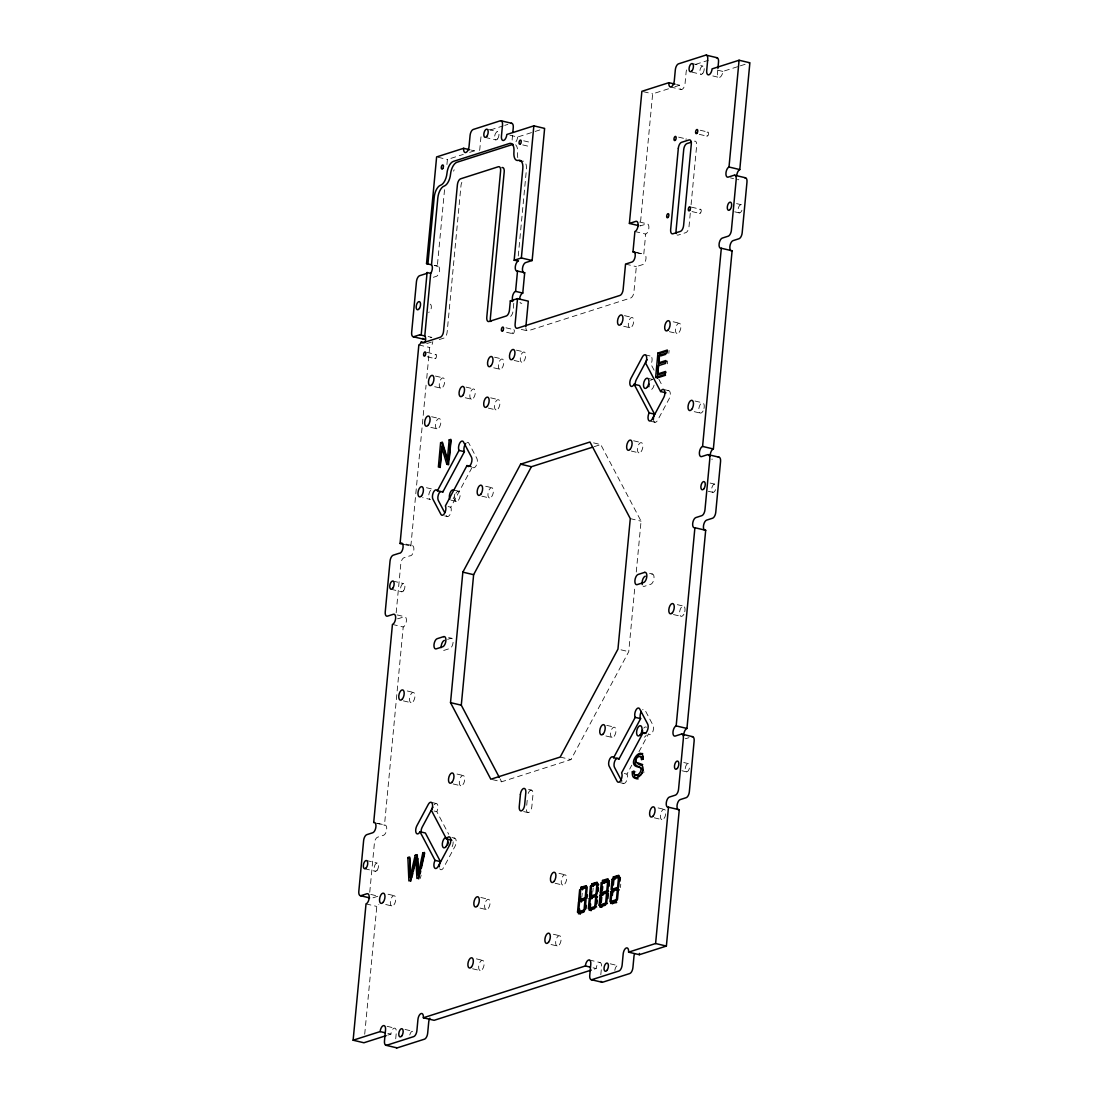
<?xml version="1.0" encoding="UTF-8"?>
<svg xmlns="http://www.w3.org/2000/svg" width="1103" height="1103" viewBox="0 0 1103 1103"><rect width="100%" height="100%" fill="white"/><g stroke="black" fill="none" stroke-linecap="round" stroke-linejoin="round"><path stroke-width="0.75" stroke-dasharray="5 3.75" d="M635.769 772.21L635.769 771.438M369.753 892.272L374.4 843.147A5.267 2.523 -76.7 0 1 377.571 837.205L383.513 835.302A5.267 2.523 -76.7 0 0 386.698 829.359A5.267 2.523 -76.7 0 0 384.478 825.141L403.215 626.973A5.267 2.523 -76.7 0 0 406.387 621.017A5.267 2.523 -76.7 0 0 404.167 616.811L398.224 618.7A5.267 2.523 -76.7 0 1 396.942 618.452M396.17 612.785L400.816 563.674A5.267 2.523 -76.7 0 1 403.988 557.732L409.93 555.829A5.267 2.523 -76.7 0 0 413.859 549.846A5.267 2.523 -76.7 0 0 410.854 546.068L403.16 544.248M364.707 1034.242L376.799 906.445A5.267 2.523 -76.7 0 0 378.839 904.35M410.854 546.068L426.075 385.154M426.723 378.301L429.632 347.486A5.267 2.523 -76.7 0 0 432.803 341.544M433.382 277.294L436.361 276.357A5.267 2.523 -76.7 0 0 439.532 270.4A5.267 2.523 -76.7 0 0 437.312 266.181L444.674 188.268M446.922 164.554L447.404 159.48L463.288 154.406M395.715 1038.792L396.308 1032.408A5.267 2.523 -76.7 0 0 394.088 1028.189A5.267 2.523 -76.7 0 0 390.917 1034.131L387.732 1035.138M512.523 135.559L512.219 138.757A5.267 2.523 -76.7 0 0 512.178 140.04M513.777 303.284L513.06 310.894A5.267 2.523 -76.7 0 1 509.876 316.837M518.245 256.034L526.407 169.628A10.52 5.06 -76.7 0 0 523.332 161.093M526.724 805.259L527.303 799.165M668.542 88.791L652.645 93.865L640.167 225.977L646.648 223.909A5.267 2.523 -76.7 0 1 648.867 228.128A5.267 2.523 -76.7 0 1 645.682 234.07L643.766 254.393A5.267 2.523 -76.7 0 1 645.986 258.612A5.267 2.523 -76.7 0 1 642.801 264.568L636.321 266.636L633.922 292.047A5.267 2.523 -76.7 0 1 630.737 297.989L528.116 330.79A5.267 2.523 -76.7 0 1 525.855 327.853M581.888 896.601L582.205 893.209M592.849 891.458L593.166 888.067M492.379 779.6L501.617 781.779L570.968 759.609L628.738 651.666L634.818 587.265M636.266 572.002L641.064 521.168L600.749 444.564L593.056 442.744M600.804 974.776L601.562 966.793A5.267 2.523 -76.7 0 0 599.343 962.574A5.267 2.523 -76.7 0 0 596.158 968.517L592.89 969.565M667.37 363.825L667.646 360.971M668.832 353.346L669.107 350.464M620.451 887.557L620.768 884.165M690.285 213.155L689.003 226.708A5.267 2.523 -76.7 0 1 685.818 232.65L678.262 235.063A5.267 2.523 -76.7 0 1 676.98 234.815M691.085 204.689L696.682 145.403A5.267 2.523 -76.7 0 0 694.463 141.184M717.763 69.958L717.46 73.143A5.267 2.523 -76.7 0 0 719.68 77.362A5.267 2.523 -76.7 0 0 722.865 71.419L738.748 66.345M420.367 878.388L421.112 875.203M643.752 772.803L644.028 771.838M446.288 515.597A5.267 2.523 -76.7 0 0 450.107 514.384A5.267 2.523 -76.7 0 0 450.782 507.201L472.374 466.845M622.974 783.185A5.267 2.523 -76.7 0 0 626.587 780.759A5.267 2.523 -76.7 0 0 626.987 774.141L631.785 765.179M638.982 751.722L648.578 733.785A5.267 2.523 -76.7 0 0 652.397 732.571A5.267 2.523 -76.7 0 0 653.086 725.388L645.103 710.235A5.267 2.523 -76.7 0 0 642.622 709.753M426.682 343.626L431.397 342.109M439.256 339.572L443.971 338.056A5.267 2.523 -76.7 0 0 447.142 332.1L460.985 185.621A5.267 2.523 -76.7 0 1 462.764 180.782M490.408 129.961L503.106 125.907M504.705 125.397L507.876 124.377M695.648 64.346L708.36 60.293M469.644 152.366L474.414 150.849A5.267 2.523 -76.7 0 0 474.373 152.131M509.917 135.214L517.624 137.034L533.507 131.96M535.093 131.45L544.62 128.403M674.884 86.751L679.655 85.234A5.267 2.523 -76.7 0 0 681.875 89.453A5.267 2.523 -76.7 0 0 685.06 83.511L686.107 72.329A5.267 2.523 -76.7 0 1 686.714 69.668M740.347 65.835L749.875 62.788M594.296 446.632L600.749 444.564M447.597 639.354L450.851 638.32A5.267 2.523 -76.7 0 1 453.071 642.539A5.267 2.523 -76.7 0 1 449.886 648.481L443.406 650.563A5.267 2.523 -76.7 0 1 441.627 649.681M688.961 737.659L685.983 738.61A5.267 2.523 -76.7 0 1 685.308 738.665M377.75 896.284L371.808 898.187A5.267 2.523 -76.7 0 1 371.132 898.228M434.872 265.409L438.001 266.14M428.143 336.539L431.273 337.284M692.188 63.547L702.956 66.097M718.246 70.33L722.865 71.419M712.841 75.955L719.004 77.417M691.857 72.122L701.094 74.301M676.58 84.504L679.655 85.234M670.417 86.958L681.199 89.508M643.407 91.687L652.645 93.865M700.226 130.237L707.919 132.07M699.288 134.345L706.995 136.165M678.621 137.144L686.314 138.964M730.476 177.886L733.55 178.617M488.477 129.52L497.715 131.698M523.691 140.812L529.84 142.259M522.753 144.92L530.446 146.74M485.072 137.365L495.854 139.916M736.57 203.6L741.188 204.689M734.708 211.817L739.327 212.907M471.326 150.118L474.414 150.849M691.388 207.116L700.626 209.308M691.995 211.583L699.688 213.403M438.167 157.288L447.404 159.48M639.63 222.034L647.323 223.868M634.901 231.52L645.682 234.07M636.748 252.532L644.442 254.352M636.059 252.573L643.766 254.393M625.539 264.086L636.321 266.636M673.188 321.773L679.351 323.22M434.237 265.465L437.312 266.181M624.491 315.637L632.198 317.457M669.314 331.672L677.021 333.492M623.705 326.267L629.868 327.729M645.131 354.794L650.522 356.076M521.264 329.383L527.427 330.845M506.001 327.798L512.164 329.259M506.622 332.279L512.771 333.726M648.729 378.508L652.769 379.46M516.466 350.175L524.159 351.995M664.695 389.717L668.735 390.669M694.987 401.023L702.694 402.843M514.136 360.433L521.843 362.253M494.53 357.193L502.223 359.013M418.85 344.936L429.632 347.486M694.201 411.653L700.364 413.115M493.744 367.809L499.893 369.271M426.682 352.312L435.919 354.49M427.288 356.779L434.996 358.599M650.935 421.332L654.975 422.284M435.451 376.068L443.144 377.888M466.031 387.125L473.738 388.945M490.683 397.838L498.377 399.658M434.665 386.698L440.828 388.159M465.245 397.756L471.408 399.217M633.618 440.786L641.312 442.606M488.353 408.096L496.06 409.93M631.288 451.044L638.982 452.878M431.604 416.727L439.311 418.547M710.153 483.045L714.772 484.134M708.291 491.262L712.91 492.352M430.818 427.357L436.981 428.805M630.282 518.617L641.064 521.168M485.678 486.258L491.841 487.705M481.818 496.157L489.511 497.977M453.236 489.87L458.627 491.152M426.461 487.719L432.624 489.18A5.267 2.523 -76.7 0 0 428.984 493.827A5.267 2.523 -76.7 0 0 430.308 499.438L422.601 497.618M450.92 500.142L456.311 501.41M448.08 506.553L450.782 507.201M444.674 515.887L447.363 516.535M649.584 573.367L652.452 574.043M677.325 604.651L683.474 606.112M406.028 544.096L412.191 545.558M673.45 614.55L681.158 616.37M392.889 581.047L403.657 583.597M391.027 589.25L401.795 591.801M621.03 649.846L628.738 651.666M397.149 614.936L404.856 616.756M392.434 624.422L403.215 626.973M448.659 637.589L451.527 638.279M606.719 725.347L614.412 727.167M605.933 735.977L612.096 737.424M407.255 690.974L413.418 692.436M683.736 762.518L688.355 763.621M403.395 700.874L411.088 702.694M681.875 770.735L686.493 771.824M560.186 757.058L570.968 759.609M624.298 773.506L626.987 774.141M619.541 782.523L623.581 783.475M658.105 807.906L664.268 809.368M654.244 817.806L661.938 819.626M528.585 789.445L531.453 790.12A5.267 2.523 -76.7 0 1 532.997 794.394L531.839 806.583A5.267 2.523 -76.7 0 1 529.013 812.373A5.267 2.523 -76.7 0 1 526.407 809.602M457.014 774.058L463.177 775.506M453.154 783.957L460.847 785.777M523.663 811.56L527.979 812.58M431.025 802.267L436.402 803.549M434.113 811.022L436.816 811.656L448.714 834.268M451.927 837.508L454.615 838.142M377.46 823.265L385.154 825.085M375.241 822.962L384.478 825.141M558.959 873.342L565.122 874.789M555.099 883.241L562.792 885.061M366.472 860.519L377.24 863.07M364.61 868.723L375.378 871.273M480.811 897.47L488.505 899.29M480.026 908.086L486.189 909.548M388.035 894.23L394.198 895.691M553.389 934.255L559.552 935.716M370.732 894.409L378.439 896.229M385.719 904.501L391.868 905.963M551.059 944.513L557.222 945.974M366.017 903.895L376.799 906.445M610.235 963.815L617.928 965.635M589.25 959.968L600.018 962.519M593.083 967.786L596.158 968.517M476.399 958.865L482.562 960.327M472.539 968.765L480.232 970.585M404.98 1029.43L412.674 1031.25M387.084 1026.314L394.777 1028.134M387.829 1033.401L390.917 1034.131M654.107 370.208L650.935 364.183A5.267 2.523 -76.7 0 0 651.942 357.91A5.267 2.523 -76.7 0 0 649.129 356.517M658.863 379.253L662.834 386.795M500.031 778.787L501.617 781.779M651.776 574.098A5.267 2.523 -76.7 0 1 653.996 578.317A5.267 2.523 -76.7 0 1 650.811 584.259L644.331 586.327A5.267 2.523 -76.7 0 1 643.049 586.079M528.199 793.457A5.267 2.523 -76.7 0 1 531.453 790.12M430.253 304.194A4.205 2.027 -76.7 0 1 431.176 308.468A4.205 2.027 -76.7 0 1 428.571 312.356M430.584 337.325A5.267 2.523 -76.7 0 1 431.88 337.573M479.598 150.463A5.267 2.523 -76.7 0 0 479.805 149.126L480.867 137.944A5.267 2.523 -76.7 0 1 481.087 136.593M517.624 137.034A5.267 2.523 -76.7 0 1 514.439 142.976M521.816 303.242A5.267 2.523 -76.7 0 1 520.037 302.36M738.817 179.72A5.267 2.523 -76.7 0 1 737.604 179.362M712.4 459.138A5.267 2.523 -76.7 0 1 711.725 459.193M685.763 139.143A2.109 1.006 -76.7 0 1 686.562 139.088M646.275 735.081A5.267 2.523 -76.7 0 1 644.221 737.176M643.766 728.132A5.267 2.523 -76.7 0 1 646.468 727.263M654.093 385.071A5.267 2.523 -76.7 0 1 649.35 388.794M650.673 380.618A5.267 2.523 -76.7 0 1 652.08 379.515M453.154 841.837A5.267 2.523 -76.7 0 1 450.658 848.676M683.888 614.219A5.267 2.523 -76.7 0 1 679.613 613.792A5.267 2.523 -76.7 0 1 683.033 606.098A5.267 2.523 -76.7 0 1 684.411 613.034M703.094 410.964A5.267 2.523 -76.7 0 1 698.819 410.537A5.267 2.523 -76.7 0 1 702.239 402.843A5.267 2.523 -76.7 0 1 703.631 409.778M454.133 169.738A2.109 1.006 -76.7 0 1 453.512 171.13M514.329 330.817A2.109 1.006 -76.7 0 1 512.867 333.74A2.109 1.006 -76.7 0 1 512.468 330.79A2.109 1.006 -76.7 0 1 514.274 330.362M409.764 1034.972A4.205 2.027 -76.7 0 1 413.542 1031.994M614.84 970.433A4.205 2.027 -76.7 0 1 616.811 965.994A4.205 2.027 -76.7 0 1 619.059 967.11M715.53 489.677A4.205 2.027 -76.7 0 1 712.29 491.966A4.205 2.027 -76.7 0 1 712.441 486.161A4.205 2.027 -76.7 0 1 715.64 484.879M689.416 768.102A4.205 2.027 -76.7 0 1 686.011 771.59A4.205 2.027 -76.7 0 1 686.176 765.33A4.205 2.027 -76.7 0 1 689.485 765.096M741.933 210.232A4.205 2.027 -76.7 0 1 738.458 212.162A4.205 2.027 -76.7 0 1 739.506 205.627A4.205 2.027 -76.7 0 1 742.443 207.074M454.781 494.144A5.267 2.523 -76.7 0 1 452.313 499.687M472.856 467.465A5.267 2.523 -76.7 0 0 476.468 465.039A5.267 2.523 -76.7 0 0 476.868 458.434L468.899 443.282A5.267 2.523 -76.7 0 0 466.417 442.799M653.569 420.436A5.267 2.523 -76.7 0 0 657.719 420.133L669.135 398.79A5.267 2.523 -76.7 0 0 670.155 392.516A5.267 2.523 -76.7 0 0 667.329 391.11M439.78 868.833A5.267 2.523 -76.7 0 0 443.599 867.62L455.029 846.263A5.267 2.523 -76.7 0 0 456.132 840.541A5.267 2.523 -76.7 0 0 453.94 838.197M434.306 804.707A5.267 2.523 -76.7 0 1 437.684 804.9A5.267 2.523 -76.7 0 1 436.816 811.656M517.776 157.605A10.52 5.06 -76.7 0 1 517.528 152.765A10.52 5.06 -76.7 0 0 515.652 144.824M707.836 135.71A2.109 1.006 -76.7 0 0 708.167 132.181A2.109 1.006 -76.7 0 0 706.375 134.456A2.109 1.006 -76.7 0 0 707.836 135.71M700.529 212.948A2.109 1.006 -76.7 0 0 700.86 209.418A2.109 1.006 -76.7 0 0 699.081 211.693A2.109 1.006 -76.7 0 0 700.529 212.948M564.901 883.889A5.267 2.523 -76.7 0 0 565.729 875.093A5.267 2.523 -76.7 0 0 561.262 880.787A5.267 2.523 -76.7 0 0 564.901 883.889M559.318 944.816A5.267 2.523 -76.7 0 0 560.145 936.006A5.267 2.523 -76.7 0 0 555.678 941.7A5.267 2.523 -76.7 0 0 559.318 944.816M488.284 908.389A5.267 2.523 -76.7 0 0 489.112 899.579A5.267 2.523 -76.7 0 0 484.644 905.287A5.267 2.523 -76.7 0 0 488.284 908.389M482.328 969.427A5.267 2.523 -76.7 0 0 483.155 960.616A5.267 2.523 -76.7 0 0 478.688 966.311A5.267 2.523 -76.7 0 0 482.328 969.427M679.117 332.32A5.267 2.523 -76.7 0 0 679.944 323.524A5.267 2.523 -76.7 0 0 675.477 329.218A5.267 2.523 -76.7 0 0 679.117 332.32M473.504 398.045A5.267 2.523 -76.7 0 0 474.331 389.249A5.267 2.523 -76.7 0 0 469.864 394.943A5.267 2.523 -76.7 0 0 473.504 398.045M458.407 500.252A5.267 2.523 -76.7 0 0 459.234 491.455A5.267 2.523 -76.7 0 0 454.767 497.15A5.267 2.523 -76.7 0 0 458.407 500.252M664.034 818.467A5.267 2.523 -76.7 0 0 664.861 809.657A5.267 2.523 -76.7 0 0 660.394 815.351A5.267 2.523 -76.7 0 0 664.034 818.467M523.939 361.095A5.267 2.523 -76.7 0 0 524.766 352.298A5.267 2.523 -76.7 0 0 520.299 357.992A5.267 2.523 -76.7 0 0 523.939 361.095M393.978 904.791A5.267 2.523 -76.7 0 0 394.805 895.994A5.267 2.523 -76.7 0 0 390.338 901.689A5.267 2.523 -76.7 0 0 393.978 904.791M631.964 326.557A5.267 2.523 -76.7 0 0 632.791 317.761A5.267 2.523 -76.7 0 0 628.324 323.455A5.267 2.523 -76.7 0 0 631.964 326.557M413.184 701.536A5.267 2.523 -76.7 0 0 414.011 692.739A5.267 2.523 -76.7 0 0 409.544 698.433A5.267 2.523 -76.7 0 0 413.184 701.536M439.077 427.647A5.267 2.523 -76.7 0 0 439.904 418.85A5.267 2.523 -76.7 0 0 435.437 424.545A5.267 2.523 -76.7 0 0 439.077 427.647M442.923 387.001A5.267 2.523 -76.7 0 0 443.751 378.191A5.267 2.523 -76.7 0 0 439.284 383.885A5.267 2.523 -76.7 0 0 442.923 387.001M498.156 408.758A5.267 2.523 -76.7 0 0 498.983 399.962A5.267 2.523 -76.7 0 0 494.516 405.656A5.267 2.523 -76.7 0 0 498.156 408.758M501.989 368.112A5.267 2.523 -76.7 0 0 502.83 359.302A5.267 2.523 -76.7 0 0 498.363 365.01A5.267 2.523 -76.7 0 0 501.989 368.112M435.823 358.13A2.109 1.006 -76.7 0 0 436.168 354.614A2.109 1.006 -76.7 0 0 434.375 356.889A2.109 1.006 -76.7 0 0 435.823 358.13M462.957 784.619A5.267 2.523 -76.7 0 0 463.784 775.809A5.267 2.523 -76.7 0 0 459.317 781.503A5.267 2.523 -76.7 0 0 462.957 784.619M491.607 496.805A5.267 2.523 -76.7 0 0 492.434 488.009A5.267 2.523 -76.7 0 0 487.967 493.703A5.267 2.523 -76.7 0 0 491.607 496.805M614.192 736.266A5.267 2.523 -76.7 0 0 615.019 727.47A5.267 2.523 -76.7 0 0 610.552 733.164A5.267 2.523 -76.7 0 0 614.192 736.266M641.091 451.706A5.267 2.523 -76.7 0 0 641.918 442.91A5.267 2.523 -76.7 0 0 637.451 448.604A5.267 2.523 -76.7 0 0 641.091 451.706M702.776 73.377A4.205 2.027 -76.7 0 0 703.438 66.332A4.205 2.027 -76.7 0 0 699.867 70.882A4.205 2.027 -76.7 0 0 702.776 73.377M497.536 138.978A4.205 2.027 -76.7 0 0 498.198 131.946A4.205 2.027 -76.7 0 0 494.627 136.496A4.205 2.027 -76.7 0 0 497.536 138.978M403.477 590.877A4.205 2.027 -76.7 0 0 404.139 583.832A4.205 2.027 -76.7 0 0 400.568 588.382A4.205 2.027 -76.7 0 0 403.477 590.877M377.061 870.35A4.205 2.027 -76.7 0 0 377.722 863.304A4.205 2.027 -76.7 0 0 374.151 867.868A4.205 2.027 -76.7 0 0 377.061 870.35"/><path stroke-width="1.5" d="M411.888 877.685L411.888 876.458M632.336 771.797C631.178 785.557 647.103 773.589 642.07 765.496C635.356 764.531 631.84 756.189 640.94 756.493L641.505 759.705L643.173 758.947C643.352 743.546 625.801 764.31 637.493 766.847C647.268 767.633 633.425 782.565 633.977 771.011L632.336 771.797L634.128 772.224L634.721 777.174L636.017 778.69L638.127 778.897M642.677 770.666C642.58 765.537 631.964 767.647 635.907 759.967M447.432 459.041L449.183 439.918L450.989 440.331L449.238 459.468L447.432 459.041L442.372 442.165L440.607 442.744L438.374 467.107L440.028 466.569L441.779 447.418L443.571 447.846L448.631 464.749L446.839 464.322L441.779 447.418M440.18 467.534L442.413 443.172L440.607 442.744M386.147 1035.648L363.907 1042.762L353.125 1040.212L366.017 903.895A5.267 2.523 -76.7 0 0 369.188 897.952A5.267 2.523 -76.7 0 0 366.968 893.733L361.039 895.636A5.267 2.523 -76.7 0 1 358.806 891.417L363.618 840.596A5.267 2.523 -76.7 0 1 366.803 834.654L372.731 832.751A5.267 2.523 -76.7 0 0 375.916 826.809A5.267 2.523 -76.7 0 0 373.696 822.59L392.434 624.422A5.267 2.523 -76.7 0 0 395.619 618.466A5.267 2.523 -76.7 0 0 393.399 614.261L387.456 616.15A5.267 2.523 -76.7 0 1 385.237 611.931L390.035 561.124A5.267 2.523 -76.7 0 1 393.219 555.181L399.162 553.279A5.267 2.523 -76.7 0 0 403.078 547.295A5.267 2.523 -76.7 0 0 400.072 543.517L418.85 344.936A5.267 2.523 -76.7 0 0 421.318 341.93L423.717 342.495M512.84 300.623A5.267 2.523 -76.7 0 1 512.798 295.273A5.267 2.523 -76.7 0 1 515.584 291.371L517.514 271.048A5.267 2.523 -76.7 0 1 515.294 266.829A5.267 2.523 -76.7 0 1 518.465 260.887L514.163 260.267L522.808 168.787A10.52 5.06 -76.7 0 0 518.369 160.349A10.52 5.06 -76.7 0 1 513.929 151.911A10.52 5.06 -76.7 0 0 509.489 143.473L453.319 161.424A10.52 5.06 -76.7 0 0 446.963 173.323A10.52 5.06 -76.7 0 1 440.593 185.207A10.52 5.06 -76.7 0 0 434.237 197.092L427.909 263.975A5.267 2.523 -76.7 0 0 426.53 263.645L436.623 156.929L463.632 148.298L469.781 149.746M424.779 335.96L421.181 335.105L427.095 272.538L430.694 273.392L424.779 335.96A5.267 2.523 -76.7 0 1 424.917 342.771M430.694 273.392A5.267 2.523 -76.7 0 0 431.507 264.817L437.822 197.947A10.52 5.06 -76.7 0 1 444.192 186.062A10.52 5.06 -76.7 0 0 450.548 174.164A10.52 5.06 -76.7 0 1 456.918 162.279L513.088 144.328M450.52 702.639L462.846 572.14L520.616 464.184L589.967 442.013L630.282 518.617L617.956 649.115L560.186 757.058L490.835 779.228L450.52 702.639L461.288 705.189L499.245 777.284M512.826 132.374L513.267 127.576A5.267 2.523 -76.7 0 0 511.047 123.357M461.288 705.189L473.628 574.691L531.398 466.734L592.683 447.142M525.897 326.571L528.296 301.16L517.514 298.623L510.331 300.912L509.462 310.04A5.267 2.523 -76.7 0 1 506.277 315.996L489.001 321.511A5.267 2.523 -76.7 0 1 486.781 317.292L500.61 170.951A5.267 2.523 -76.7 0 0 498.391 166.732L460.585 178.824A5.267 2.523 -76.7 0 0 457.4 184.766L443.558 331.258A5.267 2.523 -76.7 0 1 440.373 337.201L423.083 342.785A5.267 2.523 -76.7 0 1 421.318 341.93M517.514 298.623L515.115 324.02A5.267 2.523 -76.7 0 0 517.335 328.239L619.955 295.439A5.267 2.523 -76.7 0 0 623.14 289.496L625.539 264.086L632.019 262.018A5.267 2.523 -76.7 0 0 635.204 256.061A5.267 2.523 -76.7 0 0 632.984 251.856L634.901 231.52A5.267 2.523 -76.7 0 0 638.086 225.577A5.267 2.523 -76.7 0 0 635.866 221.358L629.386 223.426L641.877 91.315L668.873 82.684L675.036 84.145M514.163 260.267L521.361 257.964L533.852 125.852L544.62 128.403L532.142 260.515L525.648 262.583A5.267 2.523 -76.7 0 0 522.477 268.539A5.267 2.523 -76.7 0 0 524.697 272.744L522.767 293.081A5.267 2.523 -76.7 0 0 519.596 299.023M577.531 912.112L578.496 901.937L586.065 899.524L585.1 909.685L577.531 912.112L579.337 912.526L579.654 909.148M578.689 899.91L579.654 889.749L587.21 887.336L586.244 897.497L578.689 899.91L580.481 900.338L580.812 896.946M580.923 887.363L578.427 913.794L583.832 912.071L586.327 885.64L580.923 887.363L586.768 886.495M580.219 914.222L580.412 912.181L584.466 910.885M581.378 902.02L581.571 899.993L585.61 898.697M582.522 889.831L582.715 887.791M585.969 908.762L586.3 905.384M587.292 894.878L586.961 898.269L585.169 897.842M589.305 898.49L588.34 908.651L595.896 906.239L596.861 896.077L589.305 898.49L591.098 898.917M591.718 883.917L589.223 910.333L594.627 908.61L597.123 882.193L591.718 883.917L597.578 883.048M590.298 907.383L590.615 903.991M591.291 896.877L591.773 891.803M591.029 910.761L591.222 908.734L595.262 907.438M592.173 898.573L592.366 896.532L596.42 895.236M593.331 886.371L593.524 884.344M596.944 903.619L597.261 900.227M598.088 891.417L598.405 888.039M599.136 905.205L600.101 895.043L607.67 892.617L606.705 902.778L599.136 905.205L600.942 905.618M600.294 893.003L601.259 882.841L608.815 880.428L607.85 890.59L600.294 893.003L602.086 893.43M600.032 906.887L602.528 880.47L607.932 878.733L605.437 905.163L600.032 906.887L601.824 907.314L602.017 905.273L606.071 903.977M601.259 902.24L601.742 897.153M602.417 890.038L602.734 886.66M607.215 891.789L603.176 893.085L602.983 895.112L601.176 894.685M602.335 882.497L604.127 882.924L604.32 880.883L608.373 879.587M665.495 375.268L657.429 377.846L655.637 377.433L657.939 353.043L667.315 350.037L667.039 352.919L659.387 355.359L658.67 362.832L660.476 363.259L666.212 361.426M607.905 898.476L608.373 893.389L606.581 892.961M609.049 886.274L609.366 882.883M665.785 372.387L659.415 374.427L657.622 374L658.408 365.7L665.578 363.411L665.84 360.543L658.67 362.832M657.429 377.846L659.732 353.456L667.549 350.961M610.91 891.582L609.945 901.744L617.501 899.331L618.466 889.17L610.91 891.582L612.703 892.01L612.386 895.402M612.055 879.394L611.103 889.556L618.659 887.129L619.624 876.968L612.055 879.394L613.847 879.808L613.378 884.896M610.828 903.44L613.323 877.009L618.728 875.286L616.232 901.702L610.828 903.44L616.674 902.557M612.634 903.853L612.827 901.827L616.867 900.531M620.01 881.132L620.341 877.74L618.535 877.312M717.915 68.358L718.522 61.975A5.267 2.523 -76.7 0 0 716.302 57.756M353.125 1040.212L380.135 1031.581A5.267 2.523 -76.7 0 1 383.32 1025.638A5.267 2.523 -76.7 0 1 385.54 1029.857L384.478 1041.025A5.267 2.523 -76.7 0 0 386.698 1045.244L413.708 1036.613A5.267 2.523 -76.7 0 0 416.893 1030.671L417.94 1019.489A5.267 2.523 -76.7 0 1 421.125 1013.547A5.267 2.523 -76.7 0 1 423.345 1017.766L585.376 965.966A5.267 2.523 -76.7 0 1 588.561 960.024A5.267 2.523 -76.7 0 1 590.781 964.243L589.733 975.424A5.267 2.523 -76.7 0 0 591.953 979.643L618.948 970.998A5.267 2.523 -76.7 0 0 622.133 965.056L623.195 953.874A5.267 2.523 -76.7 0 1 626.366 947.932A5.267 2.523 -76.7 0 1 628.586 952.151L655.596 943.52L668.487 807.203A5.267 2.523 -76.7 0 1 666.267 802.984A5.267 2.523 -76.7 0 1 669.438 797.042L675.381 795.139A5.267 2.523 -76.7 0 0 678.566 789.196L683.377 738.39A5.267 2.523 -76.7 0 0 681.144 734.171L675.215 736.059A5.267 2.523 -76.7 0 1 672.995 731.84A5.267 2.523 -76.7 0 1 676.167 725.898L694.904 527.73A5.267 2.523 -76.7 0 1 692.684 523.511A5.267 2.523 -76.7 0 1 695.869 517.569L701.811 515.666A5.267 2.523 -76.7 0 0 704.982 509.724L709.794 458.903A5.267 2.523 -76.7 0 0 707.575 454.684L701.632 456.587A5.267 2.523 -76.7 0 1 699.412 452.368A5.267 2.523 -76.7 0 1 702.583 446.425L721.321 248.244A5.267 2.523 -76.7 0 1 719.101 244.025A5.267 2.523 -76.7 0 1 722.286 238.083L728.27 236.166A5.267 2.523 -76.7 0 0 731.399 230.237L736.197 179.486A5.267 2.523 -76.7 0 0 733.978 175.267L728.035 177.169A5.267 2.523 -76.7 0 1 725.967 172.909A5.267 2.523 -76.7 0 1 729 167.022L739.093 60.238L749.875 62.788L739.782 169.572A5.267 2.523 -76.7 0 0 736.749 175.46M628.586 952.151L639.368 954.702L666.377 946.071L679.269 809.754A5.267 2.523 -76.7 0 1 677.049 805.535A5.267 2.523 -76.7 0 1 680.22 799.592L686.163 797.69A5.267 2.523 -76.7 0 0 689.347 791.747L694.145 740.926A5.267 2.523 -76.7 0 0 691.926 736.721M683.736 735.687A5.267 2.523 -76.7 0 1 686.948 728.449L705.686 530.281A5.267 2.523 -76.7 0 1 703.466 526.062A5.267 2.523 -76.7 0 1 706.637 520.12L712.579 518.217A5.267 2.523 -76.7 0 0 715.764 512.275L720.562 461.454A5.267 2.523 -76.7 0 0 718.343 457.235M710.153 456.201A5.267 2.523 -76.7 0 1 713.365 448.976L732.102 250.795A5.267 2.523 -76.7 0 1 729.883 246.576A5.267 2.523 -76.7 0 1 733.054 240.633L739.051 238.717A5.267 2.523 -76.7 0 0 742.181 232.788L746.979 182.036A5.267 2.523 -76.7 0 0 744.759 177.817M420.146 873.852L420.726 871.094M417.541 859.127L417.692 858.382A76.038 36.537 -76.7 0 0 417.789 860.437L418.726 878.898M412.398 875.327L412.908 872.983M422.807 852.977L418.065 874.803L417.265 854.687L415.197 855.308L410.095 877.257L409.64 857.017L407.876 857.555L408.91 880.925L410.661 880.387L415.9 857.955A76.038 36.537 -76.7 0 0 415.983 860.023L416.92 878.471L418.575 877.96L424.517 852.454L422.807 852.977L424.6 853.405L421.387 868.089M413.28 871.411L415.142 863.58M415.886 860.437L416.989 855.735L415.197 855.308M642.484 771.81C642.18 774.444 638.196 777.753 636.238 774.789M636.169 759.085L638.94 754.686L642.663 753.514M437.408 490.766L459.013 450.41A5.267 2.523 -76.7 0 1 459.689 443.227A5.267 2.523 -76.7 0 1 463.508 442L471.477 457.152A5.267 2.523 -76.7 0 1 470.802 464.349A5.267 2.523 -76.7 0 1 466.983 465.563L445.391 505.919A5.267 2.523 -76.7 0 1 444.716 513.102A5.267 2.523 -76.7 0 1 440.897 514.329L432.914 499.176A5.267 2.523 -76.7 0 1 433.589 491.993A5.267 2.523 -76.7 0 1 437.408 490.766L442.799 492.048L464.404 451.692A5.267 2.523 -76.7 0 1 465.714 443.516M647.034 359.647L636.362 379.57A5.267 2.523 -76.7 0 0 635.356 385.843M432.872 807.189L422.242 827.057A5.267 2.523 -76.7 0 0 421.084 832.186M613.626 757.72L635.218 717.364A5.267 2.523 -76.7 0 1 635.893 710.18A5.267 2.523 -76.7 0 1 639.712 708.953L647.695 724.106A5.267 2.523 -76.7 0 1 647.02 731.289A5.267 2.523 -76.7 0 1 643.201 732.516L621.596 772.872A5.267 2.523 -76.7 0 1 620.92 780.055A5.267 2.523 -76.7 0 1 617.101 781.282L609.132 766.13A5.267 2.523 -76.7 0 1 609.807 758.933A5.267 2.523 -76.7 0 1 613.626 757.72L619.017 758.988L640.609 718.646A5.267 2.523 -76.7 0 1 641.284 711.449M449.183 439.918L450.837 439.366L448.604 463.743L446.839 464.322M533.852 125.852L506.842 134.483A5.267 2.523 -76.7 0 1 503.657 140.426A5.267 2.523 -76.7 0 1 501.438 136.207L502.499 125.025A5.267 2.523 -76.7 0 0 500.279 120.806L473.27 129.451A5.267 2.523 -76.7 0 0 470.085 135.393L469.037 146.575A5.267 2.523 -76.7 0 1 465.852 152.517A5.267 2.523 -76.7 0 1 463.632 148.298M739.093 60.238L712.083 68.869A5.267 2.523 -76.7 0 1 708.912 74.811A5.267 2.523 -76.7 0 1 706.692 70.592L707.74 59.424A5.267 2.523 -76.7 0 0 705.52 55.205L678.51 63.836A5.267 2.523 -76.7 0 0 675.339 69.779L674.278 80.96A5.267 2.523 -76.7 0 1 671.093 86.903A5.267 2.523 -76.7 0 1 668.873 82.684M691.443 142.149L686.907 143.597A5.267 2.523 -76.7 0 0 683.722 149.553L676.042 230.844A5.267 2.523 -76.7 0 0 676.167 233.271M419.636 334.829L413.873 336.677A5.267 2.523 -76.7 0 1 411.653 332.458L416.451 281.651A5.267 2.523 -76.7 0 1 419.636 275.695L425.579 273.806A5.267 2.523 -76.7 0 0 427.095 272.538M665.771 354.325L661.18 355.786L659.387 355.359M657.622 374L665.578 371.463L665.302 374.331L655.637 377.433M619.183 876.14L613.323 877.009M604.127 882.924L608.18 881.628M618.025 888.342L612.179 889.211M591.249 970.088L434.127 1020.316L423.345 1017.766M640.595 756.465L642.732 756.92L643.297 759.167M706.21 55.15L716.978 57.701M729 167.022L739.782 169.572M734.667 175.225L745.449 177.776M500.955 120.765L511.737 123.315M629.386 223.426L638.623 225.619M721.321 248.244L732.102 250.795M632.984 251.856L636.059 252.573M521.361 257.964L532.142 260.515M517.514 271.048L524.697 272.744M426.53 263.645L431.507 264.817M515.584 291.371L522.767 293.081M510.331 300.912L512.716 301.477M657.939 353.043L659.732 353.456M666.005 392.82L660.614 391.537L645.545 362.915A5.267 2.523 -76.7 0 0 646.22 355.717A5.267 2.523 -76.7 0 0 642.401 356.945L630.971 378.301A5.267 2.523 -76.7 0 0 630.296 385.485A5.267 2.523 -76.7 0 0 634.115 384.258L639.506 385.54L654.575 414.176A5.267 2.523 -76.7 0 0 653.417 419.305M413.184 336.732L423.966 339.283M634.115 384.258L649.184 412.894L654.575 414.176M702.583 446.425L713.365 448.976M708.25 454.643L719.032 457.194M520.616 464.184L531.398 466.734M459.013 450.41L464.404 451.692M466.983 465.563L471.022 466.528M694.904 527.73L705.686 530.281M400.072 543.517L403.16 544.248M462.846 572.14L473.628 574.691M676.167 725.898L686.948 728.449M635.218 717.364L640.609 718.646M681.833 734.115L692.615 736.666M643.201 732.516L645.889 733.15M668.487 807.203L679.269 809.754M451.885 840.293L446.494 839.025L431.425 810.388A5.267 2.523 -76.7 0 0 432.1 803.205A5.267 2.523 -76.7 0 0 428.281 804.418L416.865 825.775A5.267 2.523 -76.7 0 0 416.176 832.958A5.267 2.523 -76.7 0 0 419.995 831.745L425.386 833.013L440.455 861.65A5.267 2.523 -76.7 0 0 439.297 866.779M613.144 879.036L614.936 879.463M607.739 880.773L609.532 881.2M602.528 880.47L604.32 880.883M601.259 882.841L603.051 883.269M596.93 884.22L598.736 884.647M617.39 889.514L619.183 889.942M611.986 891.238L613.778 891.665M606.774 890.934L608.566 891.362M601.369 892.658L603.176 893.085M600.101 895.043L601.893 895.457M595.785 896.422L597.578 896.849M590.574 896.119L592.366 896.532M611.021 901.399L612.827 901.827M419.995 831.745L435.065 860.368L440.455 861.65M605.616 903.123L607.422 903.55M407.876 857.555L409.668 857.982L410.716 881.352M579.764 899.565L581.571 899.993M600.225 904.86L602.017 905.273M594.82 906.583L596.613 907.011M589.416 908.307L591.222 908.734M578.62 911.767L580.412 912.181M655.596 943.52L666.377 946.071M360.35 895.677L369.588 897.87M585.376 965.966L590.008 967.055M591.263 979.685L602.045 982.235M380.135 1031.581L384.754 1032.67M386.022 1045.299L396.79 1047.85M642.704 764.627L637.396 762.683M621.692 781.034L614.523 767.398A5.267 2.523 -76.7 0 1 614.454 762.049A5.267 2.523 -76.7 0 1 617.253 758.119M444.688 512.578L438.305 500.445A5.267 2.523 -76.7 0 1 440.318 491.566M441.145 647.626A5.267 2.523 -76.7 0 1 444.357 640.402M642.236 584.535A5.267 2.523 -76.7 0 1 645.296 576.166M396.198 1047.547A5.267 2.523 -76.7 0 0 397.48 1047.795L424.49 1039.164A5.267 2.523 -76.7 0 0 427.661 1033.221L428.722 1022.04A5.267 2.523 -76.7 0 1 429.853 1018.193M424.655 339.228A5.267 2.523 -76.7 0 1 422.876 338.345M639.409 953.419A5.267 2.523 -76.7 0 1 639.368 954.702M634.57 953.778A5.267 2.523 -76.7 0 0 633.963 956.425L632.915 967.607A5.267 2.523 -76.7 0 1 629.73 973.549L602.721 982.194A5.267 2.523 -76.7 0 1 600.956 981.312M642.001 732.971A5.267 2.523 -76.7 0 1 642.594 730.31M648.867 386.739A5.267 2.523 -76.7 0 1 649.115 384.106M447.721 844.843A5.267 2.523 -76.7 0 1 448.314 842.196M419.816 334.774A5.267 2.523 -76.7 0 1 421.181 335.105M435.065 860.368A5.267 2.523 -76.7 0 0 434.389 867.565A5.267 2.523 -76.7 0 0 438.208 866.338L449.638 844.981A5.267 2.523 -76.7 0 0 450.314 837.797A5.267 2.523 -76.7 0 0 446.494 839.025M660.614 391.537A5.267 2.523 -76.7 0 1 664.433 390.324A5.267 2.523 -76.7 0 1 663.758 397.507L652.328 418.864A5.267 2.523 -76.7 0 1 648.509 420.078A5.267 2.523 -76.7 0 1 649.184 412.894M501.975 167.587A5.267 2.523 -76.7 0 1 504.209 171.806L490.366 318.147A5.267 2.523 -76.7 0 0 490.821 321.483M449.831 499.204A5.267 2.523 -76.7 0 1 450.231 492.6A5.267 2.523 -76.7 0 1 453.843 490.173M442.317 491.414A5.267 2.523 -76.7 0 1 442.799 492.048M618.535 758.368A5.267 2.523 -76.7 0 1 619.017 758.988M521.967 161.19A10.52 5.06 -76.7 0 1 519.389 160.693M520.409 794.422L519.251 806.61A5.267 2.523 -76.7 0 0 521.471 810.829A5.267 2.523 -76.7 0 0 524.656 804.887L525.814 792.699A5.267 2.523 -76.7 0 0 523.594 788.48A5.267 2.523 -76.7 0 0 520.409 794.422M590.45 886.288L589.498 896.463L597.054 894.037L598.019 883.875L590.45 886.288M678.331 148.271L670.652 229.576A5.267 2.523 -76.7 0 0 672.871 233.795L680.427 231.368A5.267 2.523 -76.7 0 0 683.612 225.426L691.305 144.121A5.267 2.523 -76.7 0 0 689.085 139.916L681.516 142.328A5.267 2.523 -76.7 0 0 678.331 148.271M443.654 636.624L437.174 638.692A5.267 2.523 -76.7 0 0 434.003 644.635A5.267 2.523 -76.7 0 0 436.223 648.854L442.703 646.785A5.267 2.523 -76.7 0 0 445.874 640.843A5.267 2.523 -76.7 0 0 443.654 636.624M644.579 572.388L638.099 574.47A5.267 2.523 -76.7 0 0 634.928 580.412A5.267 2.523 -76.7 0 0 637.148 584.631L643.628 582.549A5.267 2.523 -76.7 0 0 646.799 576.607A5.267 2.523 -76.7 0 0 644.579 572.388M419.457 308.371A4.205 2.027 -76.7 0 0 419.471 301.643A4.205 2.027 -76.7 0 0 416.176 307.089A4.205 2.027 -76.7 0 0 419.457 308.371M366.279 867.799A4.205 2.027 -76.7 0 0 366.954 860.754A4.205 2.027 -76.7 0 0 363.37 865.317A4.205 2.027 -76.7 0 0 366.279 867.799M392.696 588.326A4.205 2.027 -76.7 0 0 393.371 581.281A4.205 2.027 -76.7 0 0 389.786 585.845A4.205 2.027 -76.7 0 0 392.696 588.326M486.754 136.427A4.205 2.027 -76.7 0 0 487.416 129.396A4.205 2.027 -76.7 0 0 483.845 133.946A4.205 2.027 -76.7 0 0 486.754 136.427M691.995 70.826A4.205 2.027 -76.7 0 0 692.67 63.781A4.205 2.027 -76.7 0 0 689.085 68.331A4.205 2.027 -76.7 0 0 691.995 70.826M730.227 209.418A4.205 2.027 -76.7 0 0 730.889 202.387A4.205 2.027 -76.7 0 0 727.318 206.937A4.205 2.027 -76.7 0 0 730.227 209.418M677.394 768.35A4.205 2.027 -76.7 0 0 678.055 761.304A4.205 2.027 -76.7 0 0 674.484 765.868A4.205 2.027 -76.7 0 0 677.394 768.35M703.811 488.863A4.205 2.027 -76.7 0 0 704.486 481.832A4.205 2.027 -76.7 0 0 700.901 486.382A4.205 2.027 -76.7 0 0 703.811 488.863M606.967 970.364A4.205 2.027 -76.7 0 0 607.629 963.319A4.205 2.027 -76.7 0 0 604.058 967.882A4.205 2.027 -76.7 0 0 606.967 970.364M401.713 1035.979A4.205 2.027 -76.7 0 0 402.388 1028.934A4.205 2.027 -76.7 0 0 398.803 1033.497A4.205 2.027 -76.7 0 0 401.713 1035.979M630.309 449.155A5.267 2.523 -76.7 0 0 631.137 440.359A5.267 2.523 -76.7 0 0 626.669 446.053A5.267 2.523 -76.7 0 0 630.309 449.155M603.41 733.716A5.267 2.523 -76.7 0 0 604.237 724.919A5.267 2.523 -76.7 0 0 599.77 730.613A5.267 2.523 -76.7 0 0 603.41 733.716M480.825 494.268A5.267 2.523 -76.7 0 0 481.666 485.458A5.267 2.523 -76.7 0 0 477.199 491.152A5.267 2.523 -76.7 0 0 480.825 494.268M452.175 782.068A5.267 2.523 -76.7 0 0 453.002 773.258A5.267 2.523 -76.7 0 0 448.535 778.952A5.267 2.523 -76.7 0 0 452.175 782.068M425.055 355.58A2.109 1.006 -76.7 0 0 425.386 352.064A2.109 1.006 -76.7 0 0 423.593 354.339A2.109 1.006 -76.7 0 0 425.055 355.58M502.83 330.721A2.109 1.006 -76.7 0 0 503.175 327.191A2.109 1.006 -76.7 0 0 501.382 329.48A2.109 1.006 -76.7 0 0 502.83 330.721M491.221 365.562A5.267 2.523 -76.7 0 0 492.048 356.765A5.267 2.523 -76.7 0 0 487.581 362.46A5.267 2.523 -76.7 0 0 491.221 365.562M487.374 406.207A5.267 2.523 -76.7 0 0 488.202 397.411A5.267 2.523 -76.7 0 0 483.734 403.105A5.267 2.523 -76.7 0 0 487.374 406.207M432.142 384.451A5.267 2.523 -76.7 0 0 432.969 375.64A5.267 2.523 -76.7 0 0 428.502 381.335A5.267 2.523 -76.7 0 0 432.142 384.451M428.295 425.096A5.267 2.523 -76.7 0 0 429.122 416.3A5.267 2.523 -76.7 0 0 424.669 421.994A5.267 2.523 -76.7 0 0 428.295 425.096M691.678 409.406A5.267 2.523 -76.7 0 0 692.519 400.596A5.267 2.523 -76.7 0 0 688.051 406.29A5.267 2.523 -76.7 0 0 691.678 409.406M402.402 698.985A5.267 2.523 -76.7 0 0 403.243 690.188A5.267 2.523 -76.7 0 0 398.776 695.883A5.267 2.523 -76.7 0 0 402.402 698.985M421.622 495.73A5.267 2.523 -76.7 0 0 422.449 486.933A5.267 2.523 -76.7 0 0 417.982 492.627A5.267 2.523 -76.7 0 0 421.622 495.73M672.472 612.661A5.267 2.523 -76.7 0 0 673.299 603.851A5.267 2.523 -76.7 0 0 668.832 609.545A5.267 2.523 -76.7 0 0 672.472 612.661M621.182 324.02A5.267 2.523 -76.7 0 0 622.009 315.21A5.267 2.523 -76.7 0 0 617.542 320.904A5.267 2.523 -76.7 0 0 621.182 324.02M383.196 902.24A5.267 2.523 -76.7 0 0 384.023 893.444A5.267 2.523 -76.7 0 0 379.556 899.138A5.267 2.523 -76.7 0 0 383.196 902.24M513.157 358.544A5.267 2.523 -76.7 0 0 513.984 349.748A5.267 2.523 -76.7 0 0 509.517 355.442A5.267 2.523 -76.7 0 0 513.157 358.544M653.252 815.917A5.267 2.523 -76.7 0 0 654.093 807.106A5.267 2.523 -76.7 0 0 649.626 812.801A5.267 2.523 -76.7 0 0 653.252 815.917M548.536 942.265A5.267 2.523 -76.7 0 0 549.377 933.455A5.267 2.523 -76.7 0 0 544.91 939.163A5.267 2.523 -76.7 0 0 548.536 942.265M554.12 881.338A5.267 2.523 -76.7 0 0 554.947 872.542A5.267 2.523 -76.7 0 0 550.48 878.236A5.267 2.523 -76.7 0 0 554.12 881.338M668.142 217.305A2.109 1.006 -76.7 0 0 668.473 213.775A2.109 1.006 -76.7 0 0 666.695 216.05A2.109 1.006 -76.7 0 0 668.142 217.305M675.45 140.067A2.109 1.006 -76.7 0 0 675.781 136.538A2.109 1.006 -76.7 0 0 673.988 138.813A2.109 1.006 -76.7 0 0 675.45 140.067M689.747 210.397A2.109 1.006 -76.7 0 0 690.078 206.868A2.109 1.006 -76.7 0 0 688.3 209.156A2.109 1.006 -76.7 0 0 689.747 210.397M697.055 133.16A2.109 1.006 -76.7 0 0 697.386 129.63A2.109 1.006 -76.7 0 0 695.593 131.919A2.109 1.006 -76.7 0 0 697.055 133.16M471.546 966.876A5.267 2.523 -76.7 0 0 472.387 958.066A5.267 2.523 -76.7 0 0 467.92 963.774A5.267 2.523 -76.7 0 0 471.546 966.876M477.502 905.839A5.267 2.523 -76.7 0 0 478.33 897.029A5.267 2.523 -76.7 0 0 473.863 902.737A5.267 2.523 -76.7 0 0 477.502 905.839M668.335 329.769A5.267 2.523 -76.7 0 0 669.176 320.973A5.267 2.523 -76.7 0 0 664.709 326.667A5.267 2.523 -76.7 0 0 668.335 329.769M462.722 395.508A5.267 2.523 -76.7 0 0 463.563 386.698A5.267 2.523 -76.7 0 0 459.096 392.392A5.267 2.523 -76.7 0 0 462.722 395.508M442.73 168.58A2.109 1.006 -76.7 0 0 443.061 165.064A2.109 1.006 -76.7 0 0 441.283 167.339A2.109 1.006 -76.7 0 0 442.73 168.58M520.519 143.721A2.109 1.006 -76.7 0 0 520.85 140.205A2.109 1.006 -76.7 0 0 519.058 142.48A2.109 1.006 -76.7 0 0 520.519 143.721M445.97 846.677A5.267 2.523 -76.7 0 0 446.798 837.88A5.267 2.523 -76.7 0 0 442.331 843.574A5.267 2.523 -76.7 0 0 445.97 846.677M647.144 387.291A5.267 2.523 -76.7 0 0 647.985 378.481A5.267 2.523 -76.7 0 0 643.518 384.175A5.267 2.523 -76.7 0 0 647.144 387.291M640.25 734.791A5.267 2.523 -76.7 0 0 641.077 725.995A5.267 2.523 -76.7 0 0 636.61 731.689A5.267 2.523 -76.7 0 0 640.25 734.791"/></g></svg>
